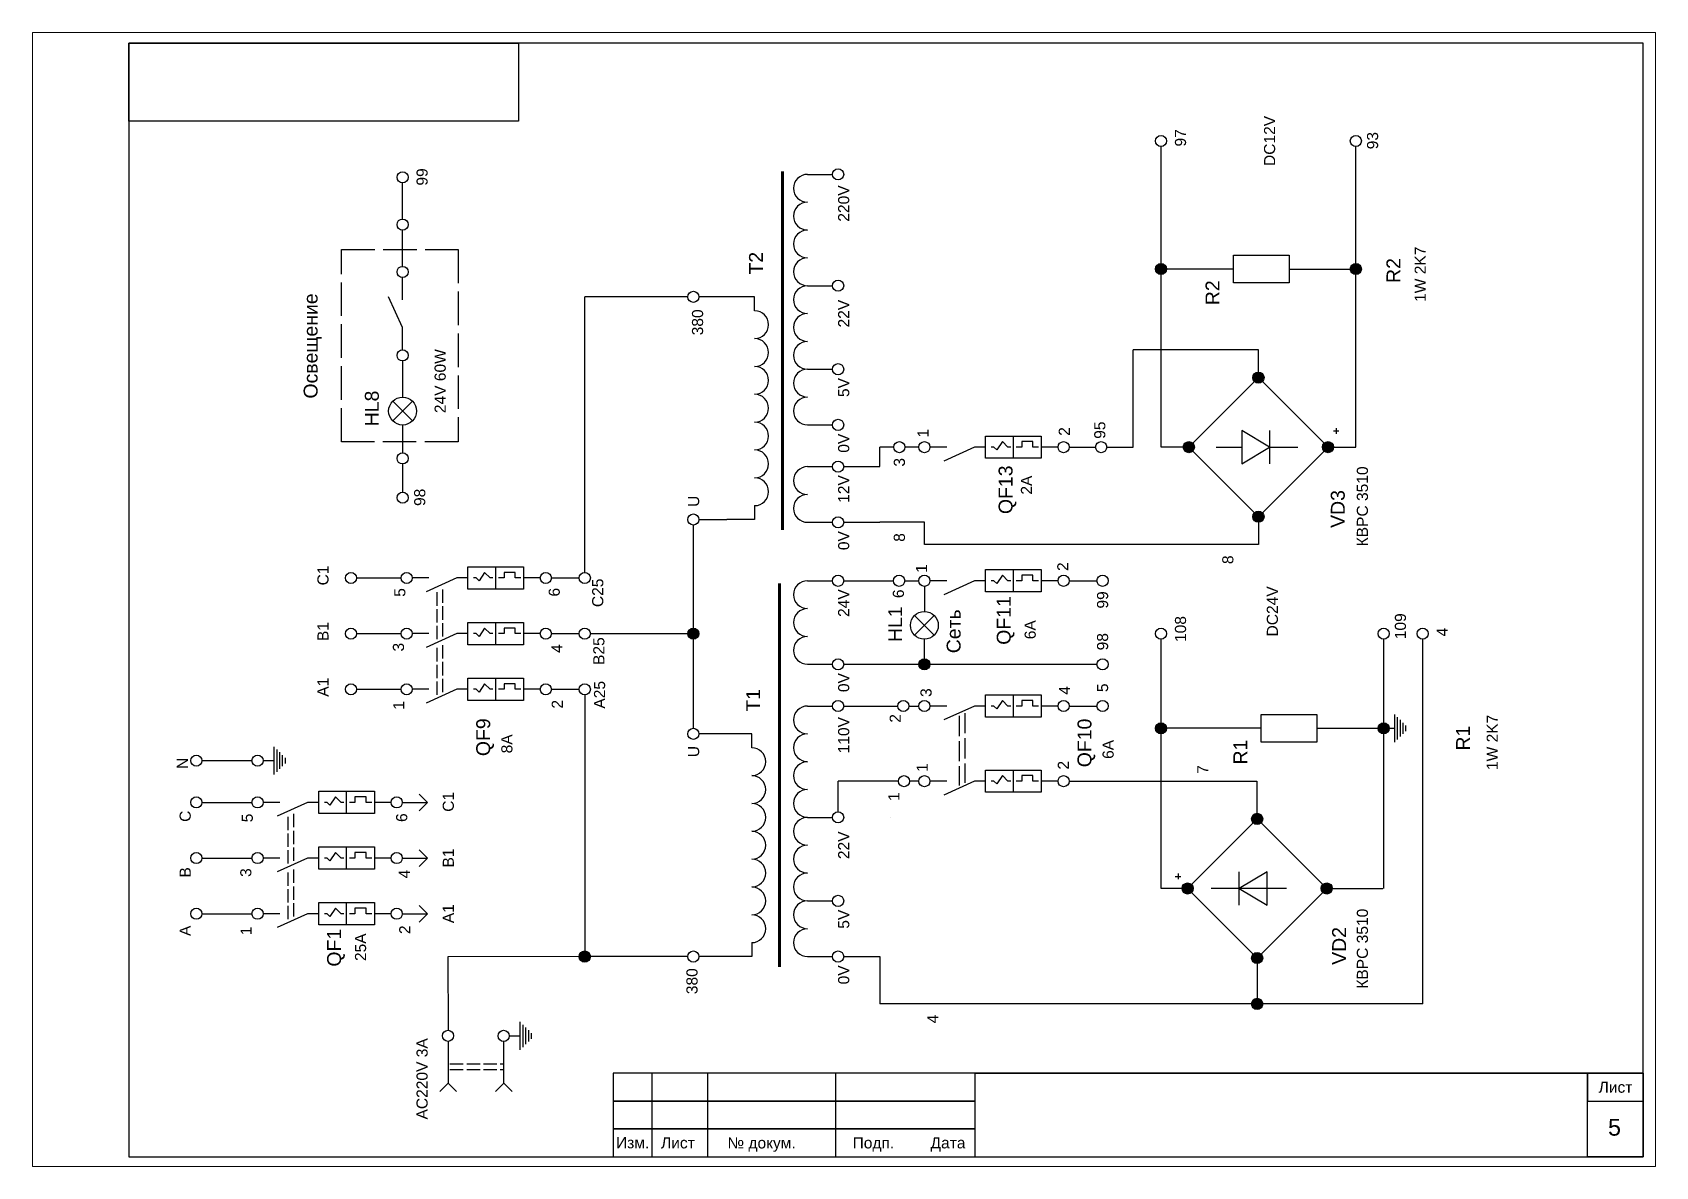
# Paper-space layout 'Лист4' of a CAD drawing. Header units: millimetres. Extents: x 0 to 291, y 0 to 203.
# The model-space entities are those that its viewports show. They can reach past a viewport. Long polylines and large blocks are cut down to what shows.
import ezdxf

# ---------------------------------------------------------------- set-up
doc = ezdxf.new("R2010")
doc.units = ezdxf.units.MM
doc.linetypes.add('ACAD_ISO02W100', pattern=[15, 12, -3])
for name, color, linetype, lineweight in [('Маркировка', 7, 'Continuous', 25), ('Оформление', 7, 'Continuous', 30), ('Элементы', 7, 'Continuous', 30)]:
    doc.layers.add(name, color=color, linetype=linetype, lineweight=lineweight)
doc.styles.get("Standard").update_dxf_attribs({"font": 'arial.ttf'})

msp = doc.modelspace()

# ---------------------------------------------------------------- hatches: boundary and pattern name
at = {"layer": 'Элементы'}
h = msp.add_hatch(color=256, dxfattribs=at)
h.dxf.hatch_style = 1
h.paths.add_polyline_path([(7212.23, 883.77, 1), (7210.23, 883.77, 1)])
h = msp.add_hatch(color=256, dxfattribs=at)
h.dxf.hatch_style = 1
h.paths.add_polyline_path([(7247.23, 883.77, 1), (7245.23, 883.77, 1)])
h = msp.add_hatch(color=256, dxfattribs=at)
h.dxf.hatch_style = 1
h.paths.add_polyline_path([(7228.73, 865.27, 1), (7228.73, 863.27, 1)])
h = msp.add_hatch(color=256, dxfattribs=at)
h.dxf.hatch_style = 1
h.paths.add_polyline_path([(7216.23, 852.77, 1), (7216.23, 850.77, 1)])
h = msp.add_hatch(color=256, dxfattribs=at)
h.dxf.hatch_style = 1
h.paths.add_polyline_path([(7241.23, 852.77, 1), (7241.23, 850.77, 1)])
h = msp.add_hatch(color=256, dxfattribs=at)
h.dxf.hatch_style = 1
h.paths.add_polyline_path([(7228.73, 840.27, 1), (7228.73, 838.27, 1)])
h = msp.add_hatch(color=256, dxfattribs=at)
h.dxf.hatch_style = 1
h.paths.add_polyline_path([(7128.23, 818.27, 1), (7126.23, 818.27, 1)])
h = msp.add_hatch(color=256, dxfattribs=at)
h.dxf.hatch_style = 1
h.paths.add_polyline_path([(7169.73, 812.77, 1), (7167.73, 812.77, 1)])
h = msp.add_hatch(color=256, dxfattribs=at)
h.dxf.hatch_style = 1
h.paths.add_polyline_path([(7212.23, 801.27, 1), (7210.23, 801.27, 1)])
h = msp.add_hatch(color=256, dxfattribs=at)
h.dxf.hatch_style = 1
h.paths.add_polyline_path([(7252.23, 801.27, 1), (7250.23, 801.27, 1)])
h = msp.add_hatch(color=256, dxfattribs=at)
h.dxf.hatch_style = 1
h.paths.add_polyline_path([(7228.5, 786, 1), (7228.5, 784, 1)])
h = msp.add_hatch(color=256, dxfattribs=at)
h.dxf.hatch_style = 1
h.paths.add_polyline_path([(7216, 773.5, 1), (7216, 771.5, 1)])
h = msp.add_hatch(color=256, dxfattribs=at)
h.dxf.hatch_style = 1
h.paths.add_polyline_path([(7241, 773.5, 1), (7241, 771.5, 1)])
h = msp.add_hatch(color=256, dxfattribs=at)
h.dxf.hatch_style = 1
h.paths.add_polyline_path([(7108.73, 760.27, 1), (7106.73, 760.27, 1)])
h = msp.add_hatch(color=256, dxfattribs=at)
h.dxf.hatch_style = 1
h.paths.add_polyline_path([(7228.5, 761, 1), (7228.5, 759, 1)])
h = msp.add_hatch(color=256, dxfattribs=at)
h.dxf.hatch_style = 1
h.paths.add_polyline_path([(7228.5, 752.77, 1), (7228.5, 750.77, 1)])

# ---------------------------------------------------------------- linework, layer by layer
at = {"layer": 'Оформление'}
for p, q in [((7297.83, 924.31), (7025.83, 924.31)), ((7025.83, 924.31), (7025.83, 724.31)), ((7297.83, 724.31), (7297.83, 924.31)), ((7025.83, 724.31), (7297.83, 724.31)), ((7112.83, 724.31), (7297.83, 724.31)), ((7112.83, 724.31), (7297.83, 724.31)), ((7112.83, 724.31), (7297.83, 724.31))]:
    msp.add_line(p, q, dxfattribs=at)
at = {"layer": 'Оформление', "lineweight": 35}
msp.add_line((7177.83, 739.31), (7297.83, 739.31), dxfattribs=at)
at = {"layer": 'Оформление'}
for points in [[(7112.83, 724.31), (7129.83, 724.31), (7129.8, 739.31), (7112.8, 739.31)], [(7112.83, 734.31), (7177.83, 734.31), (7177.83, 739.31), (7112.83, 739.31)], [(7112.83, 724.31), (7119.83, 724.31), (7119.83, 739.31), (7112.83, 739.31)], [(7112.83, 724.31), (7152.83, 724.31), (7152.83, 739.31), (7112.83, 739.31)], [(7297.83, 724.31), (7287.83, 724.31), (7287.83, 739.31), (7297.83, 739.31)], [(7297.83, 739.31), (7287.83, 739.31), (7287.83, 734.31), (7297.83, 734.31)], [(7112.83, 729.31), (7177.83, 729.31), (7177.83, 734.31), (7112.83, 734.31)], [(7112.83, 724.31), (7177.83, 724.31), (7177.83, 729.31), (7112.83, 729.31)]]:
    msp.add_lwpolyline(points, close=True, dxfattribs=at)
at = {"layer": 'Элементы'}
for p, q in [((7211.23, 851.77), (7211.23, 905.77)), ((7246.23, 851.77), (7246.23, 905.77)), ((7075, 892.75), (7075, 899.25)), ((7147.73, 900.77), (7152.23, 900.77)), ((7075, 884.25), (7075, 890.75)), ((7224.23, 883.77), (7211.23, 883.77)), ((7234.23, 883.77), (7246.23, 883.77)), ((7075, 878.25), (7075, 882.25)), ((7147.73, 880.77), (7152.23, 880.77)), ((7075, 873.25), (7072.5, 878.75)), ((7107.73, 829.27), (7107.73, 878.77)), ((7126.23, 878.77), (7107.73, 878.77)), ((7133.23, 878.77), (7128.23, 878.77)), ((7138.23, 878.77), (7133.23, 878.77)), ((7138.23, 876.27), (7138.23, 878.77)), ((7075, 869.25), (7075, 873.25)), ((7228.73, 869.27), (7206.23, 869.27)), ((7206.23, 851.77), (7206.23, 869.27)), ((7228.73, 864.27), (7228.73, 869.27)), ((7075, 867.25), (7075, 860.75)), ((7147.73, 865.77), (7152.23, 865.77)), ((7228.73, 864.27), (7216.23, 851.77)), ((7241.23, 851.77), (7228.73, 864.27)), ((7076.77, 856.48), (7073.23, 860.02)), ((7073.23, 856.48), (7076.77, 860.02)), ((7075, 855.75), (7075, 850.75)), ((7147.73, 855.77), (7152.23, 855.77)), ((7230.73, 851.77), (7225.73, 854.77)), ((7225.73, 854.77), (7225.73, 848.77)), ((7230.73, 854.77), (7230.73, 848.77)), ((7242.2, 854.68), (7243.2, 854.68)), ((7242.7, 855.18), (7242.7, 854.18)), ((7160.73, 848.27), (7160.73, 851.77)), ((7163.23, 851.77), (7160.73, 851.77)), ((7167.73, 851.77), (7165.23, 851.77)), ((7172.73, 851.77), (7169.73, 851.77)), ((7177.73, 851.77), (7172.23, 849.27)), ((7179.73, 851.77), (7177.73, 851.77)), ((7181.23, 851.77), (7180.73, 851.77)), ((7181.73, 851.27), (7181.23, 851.77)), ((7182.73, 852.77), (7181.73, 851.27)), ((7183.73, 851.77), (7182.73, 852.77)), ((7184.23, 851.77), (7183.73, 851.77)), ((7184.73, 849.77), (7184.73, 853.77)), ((7186.23, 851.77), (7185.23, 851.77)), ((7188.23, 852.77), (7186.23, 852.77)), ((7186.23, 852.77), (7186.23, 851.77)), ((7188.23, 851.77), (7188.23, 852.77)), ((7189.23, 851.77), (7188.23, 851.77)), ((7192.73, 851.77), (7189.73, 851.77)), ((7194.73, 851.77), (7199.48, 851.77)), ((7201.48, 851.77), (7206.23, 851.77)), ((7216.23, 851.77), (7211.23, 851.77)), ((7216.23, 851.77), (7228.73, 839.27)), ((7221.16, 851.77), (7225.73, 851.77)), ((7225.73, 848.77), (7230.73, 851.77)), ((7228.73, 839.27), (7241.23, 851.77)), ((7230.73, 851.77), (7235.8, 851.77)), ((7241.23, 851.77), (7246.23, 851.77)), ((7075, 848.75), (7075, 843.75)), ((7147.73, 848.27), (7152.23, 848.27)), ((7154.23, 848.27), (7160.73, 848.27)), ((7138.23, 841.27), (7138.23, 838.77)), ((7127.23, 801.27), (7127.23, 837.77)), ((7128.23, 838.77), (7133.23, 838.77)), ((7138.23, 838.77), (7133.23, 838.77)), ((7147.73, 838.27), (7152.23, 838.27)), ((7154.23, 838.27), (7160.73, 838.27)), ((7168.73, 838.27), (7160.73, 838.27)), ((7168.73, 834.27), (7168.73, 838.27)), ((7228.73, 839.27), (7228.73, 834.27)), ((7228.73, 834.27), (7168.73, 834.27)), ((7066.73, 828.27), (7074.73, 828.27)), ((7079.73, 828.27), (7076.73, 828.27)), ((7084.73, 828.27), (7079.23, 825.77)), ((7086.73, 828.27), (7084.73, 828.27)), ((7088.23, 828.27), (7087.73, 828.27)), ((7088.73, 827.77), (7088.23, 828.27)), ((7089.73, 829.27), (7088.73, 827.77)), ((7090.73, 828.27), (7089.73, 829.27)), ((7091.23, 828.27), (7090.73, 828.27)), ((7091.73, 826.27), (7091.73, 830.27)), ((7093.23, 828.27), (7092.23, 828.27)), ((7095.23, 829.27), (7093.23, 829.27)), ((7093.23, 829.27), (7093.23, 828.27)), ((7095.23, 828.27), (7095.23, 829.27)), ((7096.23, 828.27), (7095.23, 828.27)), ((7099.73, 828.27), (7096.73, 828.27)), ((7101.73, 828.27), (7106.73, 828.27)), ((7182.73, 828.77), (7181.73, 827.27)), ((7183.73, 827.77), (7182.73, 828.77)), ((7184.73, 825.77), (7184.73, 829.77)), ((7188.23, 828.77), (7186.23, 828.77)), ((7186.23, 828.77), (7186.23, 827.77)), ((7188.23, 827.77), (7188.23, 828.77)), ((7147.73, 827.77), (7152.23, 827.77)), ((7154.23, 827.77), (7163.19, 827.77)), ((7165.19, 827.77), (7167.73, 827.77)), ((7168.73, 826.77), (7168.73, 822.27)), ((7172.73, 827.77), (7169.73, 827.77)), ((7177.73, 827.77), (7172.23, 825.27)), ((7179.73, 827.77), (7177.73, 827.77)), ((7181.23, 827.77), (7180.73, 827.77)), ((7181.73, 827.27), (7181.23, 827.77)), ((7184.23, 827.77), (7183.73, 827.77)), ((7186.23, 827.77), (7185.23, 827.77)), ((7189.23, 827.77), (7188.23, 827.77)), ((7192.73, 827.77), (7189.73, 827.77)), ((7194.73, 827.77), (7199.73, 827.77)), ((7089.73, 819.27), (7088.73, 817.77)), ((7090.73, 818.27), (7089.73, 819.27)), ((7091.73, 816.27), (7091.73, 820.27)), ((7095.23, 819.27), (7093.23, 819.27)), ((7093.23, 819.27), (7093.23, 818.27)), ((7095.23, 818.27), (7095.23, 819.27)), ((7170.5, 818), (7166.96, 821.54)), ((7166.96, 818), (7170.5, 821.54)), ((7066.73, 818.27), (7074.73, 818.27)), ((7079.73, 818.27), (7076.73, 818.27)), ((7084.73, 818.27), (7079.23, 815.77)), ((7086.73, 818.27), (7084.73, 818.27)), ((7088.23, 818.27), (7087.73, 818.27)), ((7088.73, 817.77), (7088.23, 818.27)), ((7091.23, 818.27), (7090.73, 818.27)), ((7093.23, 818.27), (7092.23, 818.27)), ((7096.23, 818.27), (7095.23, 818.27)), ((7099.73, 818.27), (7096.73, 818.27)), ((7101.73, 818.27), (7106.73, 818.27)), ((7108.73, 818.27), (7127.23, 818.27)), ((7168.73, 812.77), (7168.73, 817.27)), ((7211.23, 772.5), (7211.23, 817.27)), ((7251.23, 772.5), (7251.23, 817.27)), ((7258.23, 751.77), (7258.23, 817.27)), ((7147.73, 812.77), (7152.23, 812.77)), ((7154.23, 812.77), (7199.73, 812.77)), ((7066.73, 808.27), (7074.73, 808.27)), ((7079.73, 808.27), (7076.73, 808.27)), ((7084.73, 808.27), (7079.23, 805.77)), ((7086.73, 808.27), (7084.73, 808.27)), ((7088.23, 808.27), (7087.73, 808.27)), ((7088.73, 807.77), (7088.23, 808.27)), ((7089.73, 809.27), (7088.73, 807.77)), ((7090.73, 808.27), (7089.73, 809.27)), ((7091.23, 808.27), (7090.73, 808.27)), ((7091.73, 806.27), (7091.73, 810.27)), ((7093.23, 808.27), (7092.23, 808.27)), ((7095.23, 809.27), (7093.23, 809.27)), ((7093.23, 809.27), (7093.23, 808.27)), ((7095.23, 808.27), (7095.23, 809.27)), ((7096.23, 808.27), (7095.23, 808.27)), ((7099.73, 808.27), (7096.73, 808.27)), ((7101.73, 808.27), (7106.73, 808.27)), ((7107.73, 807.27), (7107.73, 760.27)), ((7147.73, 805.27), (7152.23, 805.27)), ((7154.23, 805.27), (7163.95, 805.27)), ((7165.95, 805.27), (7167.73, 805.27)), ((7172.73, 805.27), (7169.73, 805.27)), ((7177.73, 805.27), (7172.23, 802.77)), ((7179.73, 805.27), (7177.73, 805.27)), ((7181.23, 805.27), (7180.73, 805.27)), ((7181.73, 804.77), (7181.23, 805.27)), ((7182.73, 806.27), (7181.73, 804.77)), ((7183.73, 805.27), (7182.73, 806.27)), ((7184.23, 805.27), (7183.73, 805.27)), ((7184.73, 803.27), (7184.73, 807.27)), ((7186.23, 805.27), (7185.23, 805.27)), ((7188.23, 806.27), (7186.23, 806.27)), ((7186.23, 806.27), (7186.23, 805.27)), ((7188.23, 805.27), (7188.23, 806.27)), ((7189.23, 805.27), (7188.23, 805.27)), ((7192.73, 805.27), (7189.73, 805.27)), ((7194.73, 805.27), (7199.73, 805.27)), ((7253.23, 798.77), (7253.23, 803.77)), ((7253.73, 799.27), (7253.73, 803.27)), ((7254.23, 799.77), (7254.23, 802.77)), ((7254.73, 800.27), (7254.73, 802.27)), ((7255.23, 800.77), (7255.23, 801.77)), ((7132.73, 800.27), (7128.23, 800.27)), ((7137.73, 800.27), (7132.73, 800.27)), ((7137.73, 797.77), (7137.73, 800.27)), ((7229.23, 801.27), (7211.23, 801.27)), ((7239.23, 801.27), (7251.23, 801.27)), ((7251.23, 801.27), (7253.23, 801.27)), ((7051.95, 792.96), (7051.95, 797.96)), ((7052.45, 793.46), (7052.45, 797.46)), ((7052.95, 793.96), (7052.95, 796.96)), ((7053.45, 794.46), (7053.45, 796.46)), ((7053.95, 794.96), (7053.95, 795.96)), ((7038.95, 795.46), (7047.95, 795.46)), ((7049.95, 795.46), (7051.95, 795.46)), ((7184.73, 789.77), (7184.73, 793.77)), ((7153.23, 786.27), (7153.23, 791.77)), ((7164.07, 791.77), (7153.23, 791.77)), ((7167.73, 791.77), (7166.07, 791.77)), ((7172.73, 791.77), (7169.73, 791.77)), ((7177.73, 791.77), (7172.23, 789.27)), ((7179.73, 791.77), (7177.73, 791.77)), ((7181.23, 791.77), (7180.73, 791.77)), ((7181.73, 791.27), (7181.23, 791.77)), ((7182.73, 792.77), (7181.73, 791.27)), ((7183.73, 791.77), (7182.73, 792.77)), ((7184.23, 791.77), (7183.73, 791.77)), ((7186.23, 791.77), (7185.23, 791.77)), ((7188.23, 792.77), (7186.23, 792.77)), ((7186.23, 792.77), (7186.23, 791.77)), ((7188.23, 791.77), (7188.23, 792.77)), ((7189.23, 791.77), (7188.23, 791.77)), ((7192.73, 791.77), (7189.73, 791.77)), ((7194.73, 791.77), (7228.44, 791.77)), ((7228.5, 785), (7228.5, 791.77)), ((7038.95, 787.96), (7047.95, 787.96)), ((7052.95, 787.96), (7049.95, 787.96)), ((7057.95, 787.96), (7052.45, 785.46)), ((7059.95, 787.96), (7057.95, 787.96)), ((7061.45, 787.96), (7060.95, 787.96)), ((7061.95, 787.46), (7061.45, 787.96)), ((7062.95, 788.96), (7061.95, 787.46)), ((7063.95, 787.96), (7062.95, 788.96)), ((7064.45, 787.96), (7063.95, 787.96)), ((7064.95, 785.96), (7064.95, 789.96)), ((7066.45, 787.96), (7065.45, 787.96)), ((7068.45, 788.96), (7066.45, 788.96)), ((7066.45, 788.96), (7066.45, 787.96)), ((7068.45, 787.96), (7068.45, 788.96)), ((7069.45, 787.96), (7068.45, 787.96)), ((7072.95, 787.96), (7069.95, 787.96)), ((7074.95, 787.96), (7079.45, 787.96)), ((7079.45, 787.96), (7077.95, 789.46)), ((7079.45, 787.96), (7077.95, 786.46)), ((7147.73, 785.27), (7152.23, 785.27)), ((7162.73, 785.27), (7162.73, 785.27)), ((7228.5, 785), (7216, 772.5)), ((7241, 772.5), (7228.5, 785)), ((7062.95, 778.96), (7061.95, 777.46)), ((7063.95, 777.96), (7062.95, 778.96)), ((7064.95, 775.96), (7064.95, 779.96)), ((7068.45, 778.96), (7066.45, 778.96)), ((7066.45, 778.96), (7066.45, 777.96)), ((7068.45, 777.96), (7068.45, 778.96)), ((7079.45, 777.96), (7077.95, 779.46)), ((7038.95, 777.96), (7047.95, 777.96)), ((7052.95, 777.96), (7049.95, 777.96)), ((7057.95, 777.96), (7052.45, 775.46)), ((7059.95, 777.96), (7057.95, 777.96)), ((7061.45, 777.96), (7060.95, 777.96)), ((7061.95, 777.46), (7061.45, 777.96)), ((7064.45, 777.96), (7063.95, 777.96)), ((7066.45, 777.96), (7065.45, 777.96)), ((7069.45, 777.96), (7068.45, 777.96)), ((7072.95, 777.96), (7069.95, 777.96)), ((7074.95, 777.96), (7079.45, 777.96)), ((7079.45, 777.96), (7077.95, 776.46)), ((7225.28, 769.5), (7225.28, 775.5)), ((7230.28, 775.5), (7225.28, 772.5)), ((7230.28, 769.5), (7230.28, 775.5)), ((7213.8, 774.67), (7214.8, 774.67)), ((7214.3, 775.17), (7214.3, 774.17)), ((7064.95, 765.96), (7064.95, 769.96)), ((7147.73, 770.27), (7152.23, 770.27)), ((7216, 772.5), (7211.23, 772.5)), ((7216, 772.5), (7228.5, 760)), ((7233.78, 772.5), (7220.21, 772.5)), ((7225.28, 772.5), (7230.28, 769.5)), ((7228.5, 760), (7241, 772.5)), ((7240.86, 772.5), (7251.09, 772.5)), ((7038.95, 767.96), (7047.95, 767.96)), ((7052.95, 767.96), (7049.95, 767.96)), ((7057.95, 767.96), (7052.45, 765.46)), ((7059.95, 767.96), (7057.95, 767.96)), ((7061.45, 767.96), (7060.95, 767.96)), ((7061.95, 767.46), (7061.45, 767.96)), ((7062.95, 768.96), (7061.95, 767.46)), ((7063.95, 767.96), (7062.95, 768.96)), ((7064.45, 767.96), (7063.95, 767.96)), ((7066.45, 767.96), (7065.45, 767.96)), ((7068.45, 768.96), (7066.45, 768.96)), ((7066.45, 768.96), (7066.45, 767.96)), ((7068.45, 767.96), (7068.45, 768.96)), ((7069.45, 767.96), (7068.45, 767.96)), ((7072.95, 767.96), (7069.95, 767.96)), ((7074.95, 767.96), (7079.45, 767.96)), ((7079.45, 767.96), (7077.95, 769.46)), ((7079.45, 767.96), (7077.95, 766.46)), ((7137.73, 762.77), (7137.73, 760.27)), ((7107.73, 760.27), (7083.13, 760.22)), ((7083.13, 760.22), (7083.16, 747.03)), ((7126.23, 760.27), (7107.73, 760.27)), ((7132.73, 760.27), (7128.23, 760.27)), ((7137.73, 760.27), (7132.73, 760.27)), ((7147.73, 760.27), (7152.23, 760.27)), ((7154.23, 760.27), (7160.73, 760.27)), ((7160.73, 760.27), (7160.73, 751.77)), ((7228.5, 760), (7228.5, 751.77)), ((7169.87, 751.77), (7160.73, 751.77)), ((7258.23, 751.77), (7169.87, 751.77)), ((7096.15, 743.52), (7096.15, 748.52)), ((7096.65, 744.02), (7096.65, 748.02)), ((7097.15, 744.52), (7097.15, 747.52)), ((7097.65, 745.02), (7097.65, 747.02)), ((7098.15, 745.52), (7098.15, 746.52)), ((7083.16, 745.03), (7083.18, 737.55)), ((7093.18, 737.55), (7093.18, 744.99)), ((7094.15, 746.02), (7096.15, 746.02)), ((7083.18, 737.55), (7081.68, 736.05)), ((7083.18, 737.55), (7084.68, 736.05)), ((7093.18, 737.55), (7091.68, 736.05)), ((7093.18, 737.55), (7094.68, 736.05))]:
    msp.add_line(p, q, dxfattribs=at)
at = {"layer": 'Элементы', "lineweight": 60}
for p, q in [((7143.23, 836.95), (7143.23, 901.27)), ((7142.73, 758.45), (7142.73, 827.27))]:
    msp.add_line(p, q, dxfattribs=at)
at = {"layer": 'Элементы', "linetype": 'ACAD_ISO02W100', "lineweight": 25, "ltscale": 0.2}
for p, q in [((7081.23, 817.27), (7081.23, 825.77)), ((7082.23, 817.77), (7082.23, 826.27)), ((7081.23, 807.27), (7081.23, 815.77)), ((7082.23, 807.77), (7082.23, 816.27)), ((7054.45, 776.96), (7054.45, 785.46)), ((7055.45, 777.46), (7055.45, 785.96)), ((7055.45, 767.46), (7055.45, 775.96)), ((7054.45, 766.96), (7054.45, 775.46))]:
    msp.add_line(p, q, dxfattribs=at)
at = {"layer": 'Элементы', "linetype": 'ACAD_ISO02W100', "lineweight": 25, "ltscale": 0.3}
for p, q in [((7175, 803.5), (7175, 791)), ((7176, 804), (7176, 791.5))]:
    msp.add_line(p, q, dxfattribs=at)
at = {"layer": 'Элементы', "linetype": 'ACAD_ISO02W100', "ltscale": 0.2}
for p, q in [((7083.5, 741), (7093, 741)), ((7083.5, 740), (7093, 740))]:
    msp.add_line(p, q, dxfattribs=at)
at = {"layer": 'Элементы'}
for points in [[(7095.83, 924.31), (7095.83, 910.31), (7025.83, 910.31), (7025.83, 924.31)], [(7224.23, 881.27), (7224.23, 886.27), (7234.23, 886.27), (7234.23, 881.27)], [(7189.73, 849.77), (7179.73, 849.77), (7179.73, 853.77), (7189.73, 853.77)], [(7096.73, 826.27), (7086.73, 826.27), (7086.73, 830.27), (7096.73, 830.27)], [(7189.73, 825.77), (7179.73, 825.77), (7179.73, 829.77), (7189.73, 829.77)], [(7096.73, 816.27), (7086.73, 816.27), (7086.73, 820.27), (7096.73, 820.27)], [(7096.73, 806.27), (7086.73, 806.27), (7086.73, 810.27), (7096.73, 810.27)], [(7189.73, 803.27), (7179.73, 803.27), (7179.73, 807.27), (7189.73, 807.27)], [(7229.23, 798.77), (7229.23, 803.77), (7239.23, 803.77), (7239.23, 798.77)], [(7189.73, 789.77), (7179.73, 789.77), (7179.73, 793.77), (7189.73, 793.77)], [(7069.95, 785.96), (7059.95, 785.96), (7059.95, 789.96), (7069.95, 789.96)], [(7069.95, 775.96), (7059.95, 775.96), (7059.95, 779.96), (7069.95, 779.96)], [(7069.95, 765.96), (7059.95, 765.96), (7059.95, 769.96), (7069.95, 769.96)]]:
    msp.add_lwpolyline(points, close=True, dxfattribs=at)
at = {"layer": 'Элементы', "linetype": 'ACAD_ISO02W100', "lineweight": 25, "ltscale": 0.5}
msp.add_lwpolyline([(7064, 887.25), (7085, 887.25), (7085, 852.75), (7064, 852.75)], close=True, dxfattribs=at)
at = {"layer": 'Элементы'}
for centre, radius in [((7211.23, 906.77), 1), ((7246.23, 906.77), 1), ((7075, 900.25), 1), ((7153.23, 900.77), 1), ((7075, 891.75), 1), ((7075, 883.25), 1), ((7211.23, 883.77), 1), ((7246.23, 883.77), 1), ((7153.23, 880.77), 1), ((7127.23, 878.77), 1), ((7075, 868.25), 1), ((7153.23, 865.77), 1), ((7228.73, 864.27), 1), ((7075, 858.25), 2.5), ((7153.23, 855.77), 1), ((7164.23, 851.77), 1), ((7168.73, 851.77), 1), ((7193.73, 851.77), 1), ((7200.48, 851.77), 1), ((7216.23, 851.77), 1), ((7241.23, 851.77), 1), ((7075, 849.75), 1), ((7153.23, 848.27), 1), ((7075.01, 842.69), 1), ((7127.23, 838.77), 1), ((7228.73, 839.27), 1), ((7153.23, 838.27), 1), ((7065.73, 828.27), 1), ((7075.73, 828.27), 1), ((7100.73, 828.27), 1), ((7107.73, 828.27), 1), ((7153.23, 827.77), 1), ((7164.19, 827.77), 1), ((7168.73, 827.77), 1), ((7193.73, 827.77), 1), ((7200.73, 827.77), 1), ((7168.73, 819.77), 2.5), ((7065.73, 818.27), 1), ((7075.73, 818.27), 1), ((7100.73, 818.27), 1), ((7107.73, 818.27), 1), ((7127.23, 818.27), 1), ((7211.23, 818.27), 1), ((7251.23, 818.27), 1), ((7258.23, 818.27), 1), ((7153.23, 812.77), 1), ((7168.73, 812.77), 1), ((7200.73, 812.77), 1), ((7065.73, 808.27), 1), ((7075.73, 808.27), 1), ((7100.73, 808.27), 1), ((7107.73, 808.27), 1), ((7153.23, 805.27), 1), ((7164.95, 805.27), 1), ((7168.73, 805.27), 1), ((7193.73, 805.27), 1), ((7200.73, 805.27), 1), ((7211.23, 801.27), 1), ((7251.23, 801.27), 1), ((7127.23, 800.27), 1), ((7037.95, 795.46), 1), ((7048.95, 795.46), 1), ((7165.07, 791.77), 1), ((7168.73, 791.77), 1), ((7193.73, 791.77), 1), ((7037.95, 787.96), 1), ((7048.95, 787.96), 1), ((7073.95, 787.96), 1), ((7153.23, 785.27), 1), ((7228.5, 785), 1), ((7037.95, 777.96), 1), ((7048.95, 777.96), 1), ((7073.95, 777.96), 1), ((7216, 772.5), 1), ((7241, 772.5), 1), ((7153.23, 770.27), 1), ((7037.95, 767.96), 1), ((7048.95, 767.96), 1), ((7073.95, 767.96), 1), ((7107.73, 760.27), 1), ((7127.23, 760.27), 1), ((7153.23, 760.27), 1), ((7228.5, 760), 1), ((7228.5, 751.77), 1), ((7083.16, 746.03), 1), ((7093.15, 746.02), 1)]:
    msp.add_circle(centre, radius, dxfattribs=at)
for centre, start, end in [((7147.73, 898.27), 90, 270), ((7147.73, 893.27), 90, 270), ((7147.73, 888.27), 90, 270), ((7147.73, 883.27), 90, 270), ((7147.73, 878.27), 90, 270), ((7138.23, 873.77), 270, 90), ((7147.73, 873.27), 90, 270), ((7138.23, 868.77), 270, 90), ((7147.73, 868.27), 90, 270), ((7138.23, 863.77), 270, 90), ((7147.73, 863.27), 90, 270), ((7138.23, 858.77), 270, 90), ((7147.73, 858.27), 90, 270), ((7138.23, 853.77), 270, 90), ((7138.23, 848.77), 270, 90), ((7138.23, 843.77), 270, 90), ((7147.73, 845.77), 90, 270), ((7147.73, 840.77), 90, 270), ((7147.73, 825.27), 90, 270), ((7147.73, 820.27), 90, 270), ((7147.73, 815.27), 90, 270), ((7147.73, 802.77), 90, 270), ((7147.73, 797.77), 90, 270), ((7137.73, 795.27), 270, 90), ((7147.73, 792.77), 90, 270), ((7137.73, 790.27), 270, 90), ((7147.73, 787.77), 90, 270), ((7137.73, 785.27), 270, 90), ((7147.73, 782.77), 90, 270), ((7137.73, 780.27), 270, 90), ((7147.73, 777.77), 90, 270), ((7137.73, 775.27), 270, 90), ((7137.73, 770.27), 270, 90), ((7147.73, 772.77), 90, 270), ((7147.73, 767.77), 90, 270), ((7137.73, 765.27), 270, 90), ((7147.73, 762.77), 90, 270)]:
    msp.add_arc(centre, 2.5, start, end, dxfattribs=at)

# ---------------------------------------------------------------- texts
at = {"layer": 'Маркировка'}
for s, height, p in [('DC12V', 2, (7231.73, 902.27)), ('97', 2, (7215.73, 905.77)), ('93', 2, (7250.23, 905.27)), ('99', 2, (7079.5, 898.75)), ('220V', 2, (7155.23, 892.27)), ('T2', 2.5, (7139.73, 882.77)), ('1W 2K7', 2, (7258.79, 877.86)), ('R2', 2.5, (7254.23, 881.27)), ('R2', 2.5, (7221.73, 877.27)), ('Освещение', 2.5, (7059.73, 860.5)), ('22V', 2, (7155.23, 873.27)), ('380', 2, (7128.98, 871.86)), ('24V 60W', 2, (7082.75, 857.88)), ('5V', 2, (7155.23, 860.77)), ('HL8', 2.5, (7070.73, 855.52)), ('1', 2, (7169.49, 853.51)), ('2', 2, (7194.86, 853.81)), ('95', 2, (7201.23, 853.27)), ('0V', 2, (7155.23, 850.77)), ('3', 2, (7165.23, 848.27)), ('12V', 2, (7155.23, 841.77)), ('QF13', 2.5, (7184.56, 839.75)), ('2А', 2, (7188.06, 843.24)), ('КВРС 3510', 2, (7248.4, 833.95)), ('98', 2, (7079.08, 841.2)), ('U', 2, (7128.28, 841.04)), ('VD3', 2.5, (7244.23, 837.27)), ('0V', 2, (7155.23, 833.27)), ('8', 2, (7165.23, 834.77)), ('2', 2, (7194.59, 829.52)), ('8', 2, (7224.23, 830.77)), ('С1', 2, (7061.7, 826.94)), ('C25', 2, (7111.05, 823.04)), ('1', 2, (7169.21, 829.21)), ('5', 2, (7075.5, 824.89)), ('6', 2, (7103.24, 824.94)), ('24V', 2, (7155.23, 821.27)), ('6', 2, (7165.05, 824.66)), ('99', 2, (7201.73, 822.77)), ('DC24V', 2, (7232.23, 817.77)), ('HL1', 2.5, (7164.73, 816.77)), ('Сеть', 2.5, (7175.23, 814.75)), ('QF11', 2.5, (7184.23, 816.27)), ('В1', 2, (7061.7, 816.94)), ('6A', 2, (7188.73, 817.27)), ('108', 2, (7215.73, 816.77)), ('109', 2, (7255.23, 817.27)), ('4', 2, (7262.73, 817.77)), ('3', 2, (7075.25, 815.06)), ('B25', 2, (7111.25, 812.65)), ('98', 2, (7201.73, 815.27)), ('4', 2, (7103.71, 814.81)), ('0V', 2, (7155.23, 807.77)), ('А1', 2, (7061.7, 806.94)), ('A25', 2, (7111.38, 804.8)), ('T1', 2.5, (7139.23, 804.27)), ('3', 2, (7170.02, 806.9)), ('4', 2, (7194.9, 807.3)), ('5', 2, (7201.73, 807.77)), ('1', 2, (7075.31, 804.61)), ('2', 2, (7103.79, 804.81)), ('QF9', 2.5, (7090.73, 796.27)), ('110V', 2, (7155.23, 796.77)), ('2', 2, (7164.49, 802.27)), ('QF10', 2.5, (7198.73, 794.27)), ('1W 2K7', 2, (7271.73, 793.77)), ('8A', 2, (7094.73, 796.77)), ('6A', 2, (7202.73, 795.77)), ('R1', 2.5, (7226.73, 794.77)), ('R1', 2.5, (7266.73, 797.27)), ('U', 2, (7128.28, 796.08)), ('N', 2, (7036.45, 793.96)), ('1', 2, (7169.33, 793.45)), ('2', 2, (7194.69, 793.86)), ('7', 2, (7219.74, 793.08)), ('С1', 2, (7084.21, 786.27)), ('1', 2, (7164.25, 788.21)), ('С', 2, (7036.95, 784.46)), ('5', 2, (7048.1, 784.39)), ('6', 2, (7075.84, 784.44)), ('22V', 2, (7155.23, 777.77)), ('В1', 2, (7084.21, 776.27)), ('В', 2, (7036.95, 774.46)), ('3', 2, (7047.84, 774.57)), ('4', 2, (7076.31, 774.31)), ('А1', 2, (7084.21, 766.27)), ('5V', 2, (7155.23, 765.27)), ('КВРС 3510', 2, (7248.4, 754.5)), ('А', 2, (7036.95, 763.96)), ('1', 2, (7047.9, 764.11)), ('QF1', 2.5, (7063.95, 758.46)), ('25A', 2, (7068.45, 759.46)), ('2', 2, (7076.39, 764.31)), ('VD2', 2.5, (7244.47, 758.78)), ('380', 2, (7127.98, 753.51)), ('0V', 2, (7155.23, 755.27)), ('4', 2, (7171.23, 748.27)), ('AC220V 3A', 2, (7079.5, 731))]:
    msp.add_text(s, height=height, rotation=90, dxfattribs=at).set_placement(p)
at = {"layer": 'Оформление'}
for s, height, p in [('Лист', 2, (7289.83, 735.81)), ('5', 3, (7291.52, 728.1)), ('Изм.', 2, (7113.33, 725.83)), ('Лист', 2, (7121.42, 725.81)), ('№ докум.', 2, (7133.35, 725.8)), ('Подп.', 2, (7155.83, 725.81)), ('Дата', 2, (7169.83, 725.81))]:
    msp.add_text(s, height=height, dxfattribs=at).set_placement(p)

psp = doc.layouts.new('Лист4')

# ---------------------------------------------------------------- viewports
at = {"layer": 'Элементы'}
psp.add_viewport(center=(145.63, 101.63), size=(290.96, 203.3045), view_center_point=(7154.29, 824.41), view_height=203.7111, dxfattribs=at)

doc.saveas('drawing.dxf')
